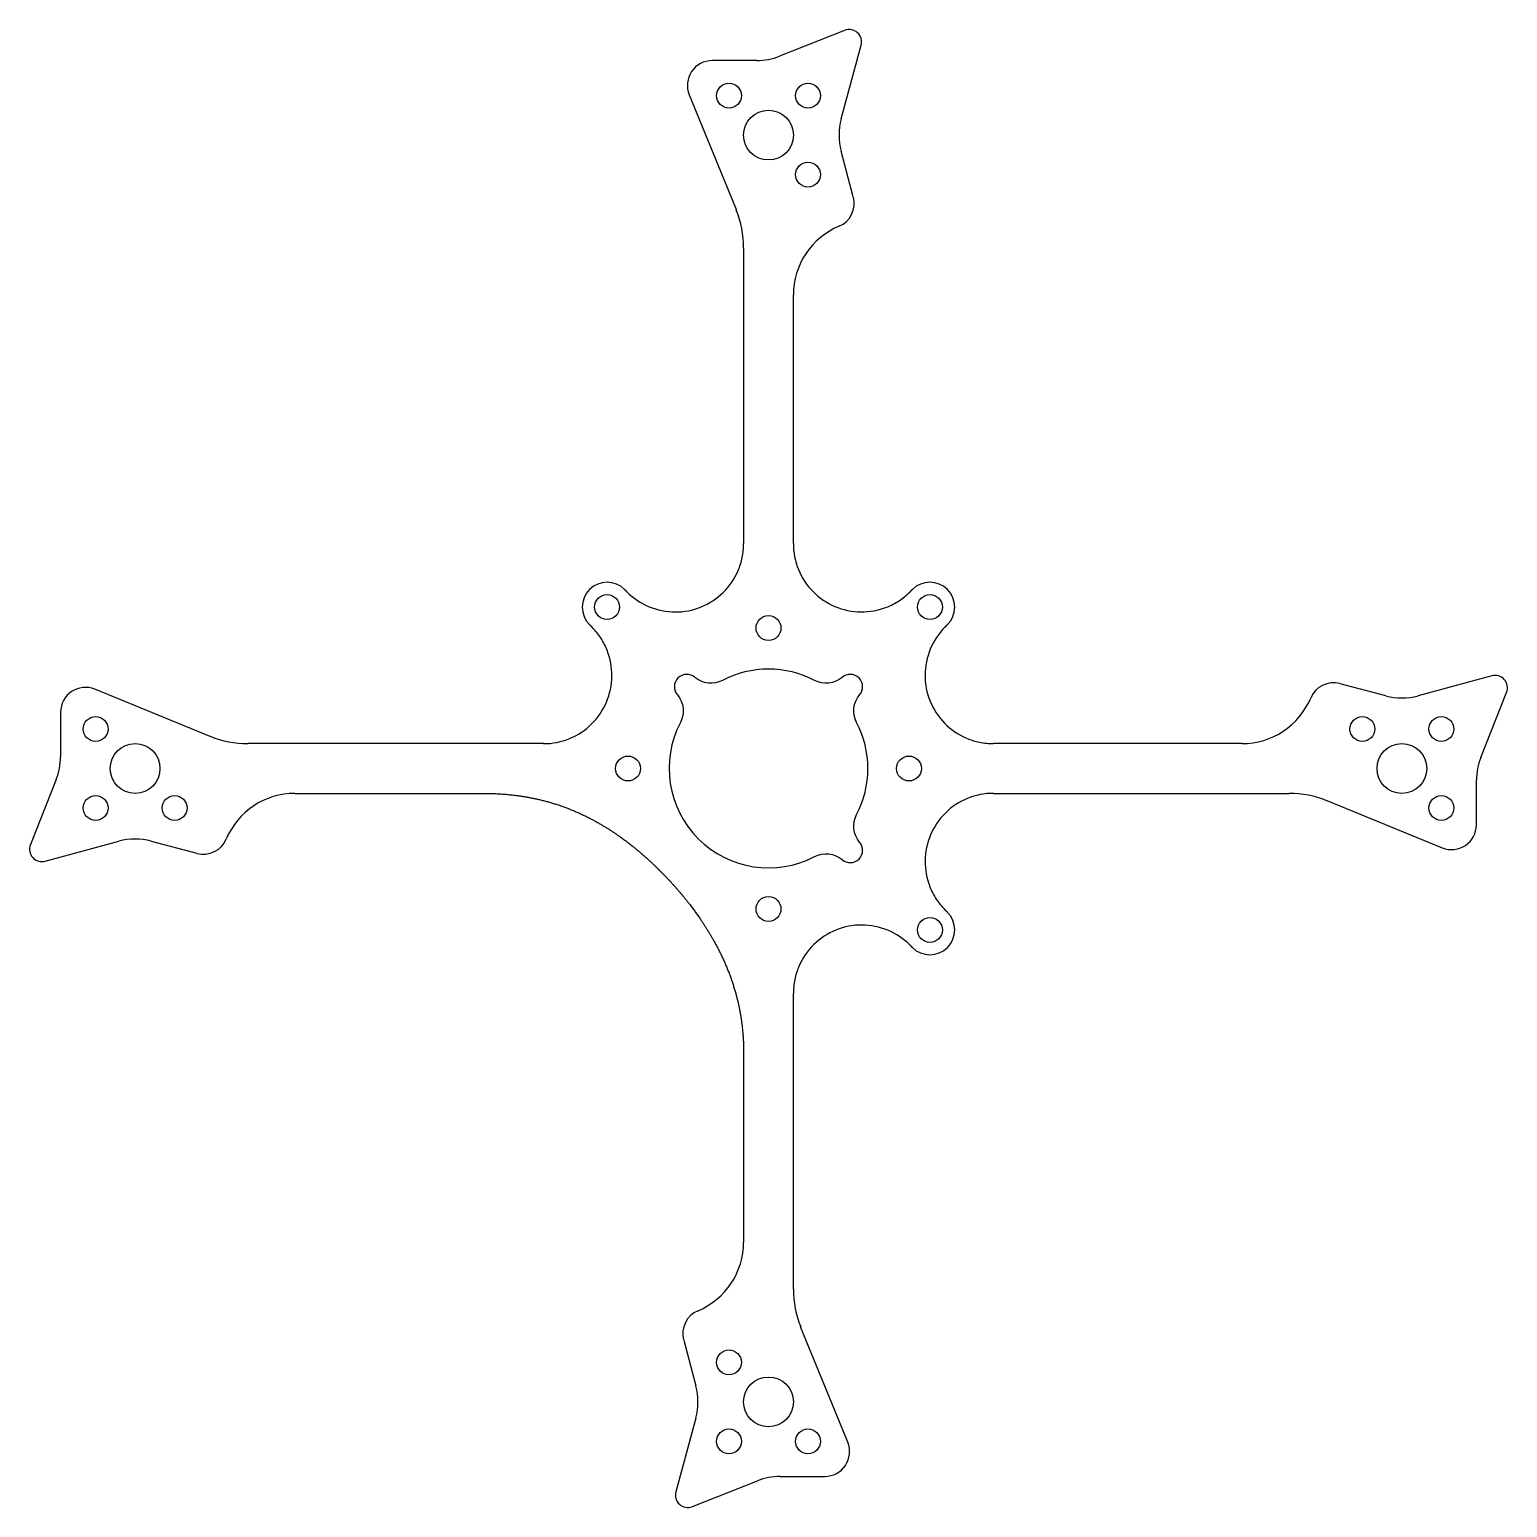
# Model space of a CAD drawing. Header units: millimetres. Extents: x -59 to 59, y -60 to 60.
import ezdxf

# ---------------------------------------------------------------- set-up
doc = ezdxf.new("R2010")
doc.units = ezdxf.units.MM
doc.layers.get('0').update_dxf_attribs({"linetype": 'CONTINUOUS'})

msp = doc.modelspace()

# ---------------------------------------------------------------- linework, layer by layer
for p, q in [((6.13, 59.43), (0.89, 57.35)), ((5.85, 52.3), (7.47, 58.24)), ((-0.95, 57), (-4.53, 57)), ((-6.38, 54.25), (-2.59, 44.95)), ((6.83, 46.02), (5.85, 49.7)), ((-2, 41.93), (-2, 18.11)), ((2, 18.11), (2, 38.13)), ((58.24, 7.47), (52.3, 5.85)), ((-44.95, 2.59), (-54.25, 6.38)), ((49.7, 5.85), (46.02, 6.83)), ((57.35, 0.89), (59.43, 6.13)), ((-57, 4.53), (-57, 0.95)), ((-18.11, 2), (-41.93, 2)), ((38.13, 2), (18.11, 2)), ((-57.35, -0.89), (-59.43, -6.13)), ((57, -4.53), (57, -0.95)), ((-38.13, -2), (-23.02, -2)), ((18.11, -2), (41.93, -2)), ((44.95, -2.59), (54.25, -6.38)), ((-58.24, -7.47), (-52.3, -5.85)), ((-49.7, -5.85), (-46.02, -6.83)), ((2, -41.93), (2, -18.11)), ((-2, -22.96), (-2, -38.13)), ((6.38, -54.25), (2.59, -44.95)), ((-6.83, -46.02), (-5.85, -49.7)), ((-5.85, -52.3), (-7.47, -58.24)), ((0.95, -57), (4.53, -57)), ((-6.13, -59.43), (-0.89, -57.35))]:
    msp.add_line(p, q)
msp.add_lwpolyline([(3.71, -7.09, -0.306819), (5.93, -7.34, 0.92655), (7.34, -5.93, -0.306819), (7.09, -3.71, 0.245574), (7.09, 3.71, -0.306819), (7.34, 5.93, 0.92655), (5.93, 7.34, -0.306819), (3.71, 7.09, 0.245574), (-3.71, 7.09, -0.306819), (-5.93, 7.34, 0.92655), (-7.34, 5.93, -0.306819), (-7.09, 3.71, 0.734502)], format="xyb", close=True)
for centre, radius in [((-3.18, 54.18), 1), ((3.18, 54.18), 1), ((0, 51), 2), ((3.18, 47.82), 1), ((-13, 13), 1), ((13, 13), 1), ((0, 11.31), 1), ((-54.18, 3.18), 1), ((47.82, 3.18), 1), ((54.18, 3.18), 1), ((-51, 0), 2), ((51, 0), 2), ((-11.31, 0), 1), ((11.31, 0), 1), ((-54.18, -3.18), 1), ((-47.82, -3.18), 1), ((54.18, -3.18), 1), ((0, -11.31), 1), ((13, -13), 1), ((-3.18, -47.82), 1), ((0, -51), 2), ((-3.18, -54.18), 1), ((3.18, -54.18), 1)]:
    msp.add_circle(centre, radius)
for centre, radius, start, end in [((6.5, 58.5), 1, -15.1893, 111.6161), ((-0.95, 62), 5, 270, 291.6161), ((-4.53, 55), 2, 90, 202.1663), ((10.68, 50.99), 5, 164.8107, 194.9314), ((4.9, 45.5), 2, -67.1759, 14.9314), ((-10, 41.93), 8, 0, 22.1663), ((8, 38.13), 6, 112.8241, 180), ((-13, 13), 2, 45, 225), ((13, 13), 2, -45, 135), ((58.5, 6.5), 1, -21.6161, 105.1893), ((-55, 4.53), 2, 67.8337, 180), ((45.5, 4.9), 2, 75.0686, 157.1759), ((38.13, 8), 6, 270, 337.1759), ((50.99, 10.68), 5, 255.0686, 285.1893), ((-41.93, 10), 8, 247.8337, 270), ((-62, 0.95), 5, -21.6161, 0), ((62, -0.95), 5, 158.3839, 180), ((-38.13, -8), 6, 90, 157.1759), ((41.93, -10), 8, 67.8337, 90), ((55, -4.53), 2, -112.1663, 0), ((-50.99, -10.68), 5, 75.0686, 105.1893), ((-45.5, -4.9), 2, 255.0686, 337.1759), ((-58.5, -6.5), 1, 158.3839, 285.1893), ((13, -13), 2, -135, 45), ((-8, -38.13), 6, -67.1759, 0), ((10, -41.93), 8, 180, 202.1663), ((-4.9, -45.5), 2, 112.8241, 194.9314), ((-10.68, -50.99), 5, -15.1893, 14.9314), ((4.53, -55), 2, -90, 22.1663), ((0.95, -62), 5, 90, 111.6161), ((-6.5, -58.5), 1, 164.8107, 291.6161)]:
    msp.add_arc(centre, radius, start, end)
for points, degree, knots in [([(-11.38, 14.21), (-10.87, 13.7), (-10.27, 13.3), (-8.95, 12.75), (-8.24, 12.61), (-6.8, 12.6), (-6.09, 12.74), (-4.77, 13.28), (-4.16, 13.68), (-3.14, 14.68), (-2.73, 15.28), (-2.3, 16.28), (-2.19, 16.63), (-2.04, 17.36), (-2, 17.73), (-2, 18.11)], 3, [0, 0, 0, 0, 0.214854, 0.214854, 0.429709, 0.429709, 0.644563, 0.644563, 0.859418, 0.859418, 1.074272, 1.074272, 1.186107, 1.186107, 1.297941, 1.297941, 1.297941, 1.297941]), ([(2, 18.11), (2, 17.39), (2.14, 16.68), (2.68, 15.36), (3.08, 14.75), (4.09, 13.73), (4.69, 13.33), (6, 12.77), (6.71, 12.62), (8.14, 12.6), (8.86, 12.73), (9.87, 13.13), (10.2, 13.3), (10.82, 13.71), (11.11, 13.94), (11.38, 14.21)], 3, [0, 0, 0, 0, 0.214854, 0.214854, 0.429709, 0.429709, 0.644563, 0.644563, 0.859418, 0.859418, 1.074272, 1.074272, 1.186107, 1.186107, 1.297941, 1.297941, 1.297941, 1.297941]), ([(-18.11, 2), (-17.39, 2), (-16.68, 2.14), (-15.36, 2.68), (-14.75, 3.08), (-13.73, 4.09), (-13.33, 4.69), (-12.77, 6), (-12.62, 6.71), (-12.6, 8.14), (-12.73, 8.86), (-13.13, 9.87), (-13.3, 10.2), (-13.71, 10.82), (-13.94, 11.11), (-14.21, 11.38)], 3, [0, 0, 0, 0, 0.214854, 0.214854, 0.429709, 0.429709, 0.644563, 0.644563, 0.859418, 0.859418, 1.074272, 1.074272, 1.186107, 1.186107, 1.297941, 1.297941, 1.297941, 1.297941]), ([(14.21, 11.38), (13.7, 10.87), (13.3, 10.27), (12.75, 8.95), (12.61, 8.24), (12.6, 6.8), (12.74, 6.09), (13.28, 4.77), (13.68, 4.16), (14.68, 3.14), (15.28, 2.73), (16.28, 2.3), (16.63, 2.19), (17.36, 2.04), (17.73, 2), (18.11, 2)], 3, [0, 0, 0, 0, 0.214854, 0.214854, 0.429709, 0.429709, 0.644563, 0.644563, 0.859418, 0.859418, 1.074272, 1.074272, 1.186107, 1.186107, 1.297941, 1.297941, 1.297941, 1.297941]), ([(-23.02, -2), (-22.26, -2), (-20.78, -2.06), (-18.68, -2.34), (-16.14, -3.06), (-13.72, -4.26), (-12.01, -5.4), (-10.88, -6.29), (-10.27, -6.81), (-10.14, -6.93)], 5, [0, 0, 0, 0, 0, 0, 0.1, 0.2, 0.3, 0.4, 0.4282565, 0.4282565, 0.4282565, 0.4282565, 0.4282565, 0.4282565]), ([(18.11, -2), (17.39, -2), (16.68, -2.14), (15.36, -2.68), (14.75, -3.08), (13.73, -4.09), (13.33, -4.69), (12.77, -6), (12.62, -6.71), (12.6, -8.14), (12.73, -8.86), (13.13, -9.87), (13.3, -10.2), (13.71, -10.82), (13.94, -11.11), (14.21, -11.38)], 3, [0, 0, 0, 0, 0.214854, 0.214854, 0.429709, 0.429709, 0.644563, 0.644563, 0.859418, 0.859418, 1.074272, 1.074272, 1.186107, 1.186107, 1.297941, 1.297941, 1.297941, 1.297941]), ([(-10.14, -6.93), (-9.8, -7.22), (-9.13, -7.83), (-8.48, -8.47), (-7.86, -9.13), (-7.26, -9.82), (-6.97, -10.17)], 5, [0.4282565, 0.4282565, 0.4282565, 0.4282565, 0.4282565, 0.4282565, 0.5, 0.5720111, 0.5720111, 0.5720111, 0.5720111, 0.5720111, 0.5720111]), ([(-6.97, -10.17), (-6.85, -10.31), (-6.34, -10.94), (-5.46, -12.09), (-4.32, -13.85), (-3.09, -16.3), (-2.35, -18.82), (-2.06, -20.84), (-2, -22.24), (-2, -22.96)], 5, [0.5720111, 0.5720111, 0.5720111, 0.5720111, 0.5720111, 0.5720111, 0.6, 0.7, 0.8, 0.9, 1, 1, 1, 1, 1, 1]), ([(11.38, -14.21), (10.87, -13.7), (10.27, -13.3), (8.95, -12.75), (8.24, -12.61), (6.8, -12.6), (6.09, -12.74), (4.77, -13.28), (4.16, -13.68), (3.14, -14.68), (2.73, -15.28), (2.3, -16.28), (2.19, -16.63), (2.04, -17.36), (2, -17.73), (2, -18.11)], 3, [0, 0, 0, 0, 0.214854, 0.214854, 0.429709, 0.429709, 0.644563, 0.644563, 0.859418, 0.859418, 1.074272, 1.074272, 1.186107, 1.186107, 1.297941, 1.297941, 1.297941, 1.297941])]:
    msp.add_open_spline(points, degree=degree, knots=knots)
for points in [[(-11.38, 14.21), (-11.42, 14.25), (-11.46, 14.29), (-11.5, 14.33), (-11.54, 14.37), (-11.59, 14.41)], [(11.59, 14.41), (11.54, 14.37), (11.5, 14.33), (11.46, 14.29), (11.42, 14.25), (11.38, 14.21)], [(-14.41, 11.59), (-14.37, 11.54), (-14.33, 11.5), (-14.29, 11.46), (-14.25, 11.42), (-14.21, 11.38)], [(14.21, 11.38), (14.25, 11.42), (14.29, 11.46), (14.33, 11.5), (14.37, 11.54), (14.41, 11.59)], [(14.41, -11.59), (14.37, -11.54), (14.33, -11.5), (14.29, -11.46), (14.25, -11.42), (14.21, -11.38)], [(11.38, -14.21), (11.42, -14.25), (11.46, -14.29), (11.5, -14.33), (11.54, -14.37), (11.59, -14.41)]]:
    msp.add_open_spline(points, degree=5)

doc.saveas('drawing.dxf')
